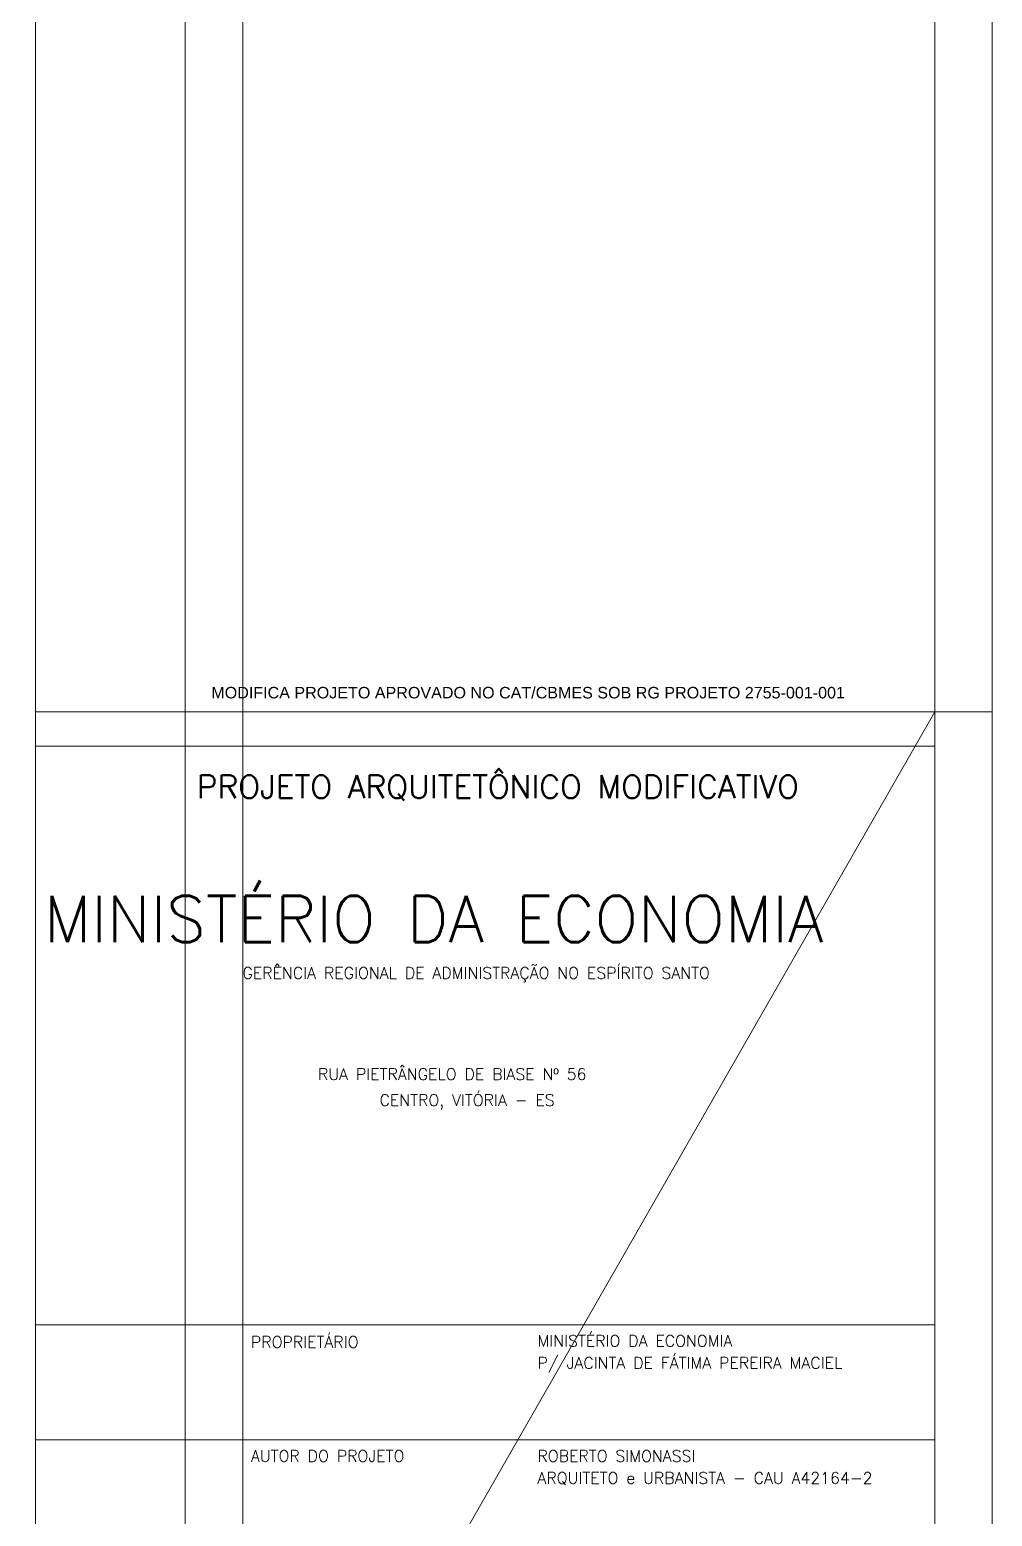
# Model space of a CAD drawing. Header units: millimetres. Extents: x 521 to 1055, y 261 to 520.
# Drawn here: x 630.26 to 646.98, y 449.9 to 475.74 of the extents above; entities that cross this region are included whole.
import ezdxf

# ---------------------------------------------------------------- set-up
doc = ezdxf.new("R2010")
doc.units = ezdxf.units.MM
doc.layers.add('0.1', color=8, linetype='Continuous', lineweight=13)
doc.layers.add('ppci', color=8, linetype='Continuous')
doc.styles.add('ROMANS', font='romans')
doc.styles.get("Standard").update_dxf_attribs({"font": 'romans.shx'})
doc.styles.add('STYLE1', font='sanss___.ttf')

msp = doc.modelspace()

# ---------------------------------------------------------------- linework, layer by layer
at = {"layer": '0.1', "color": 8}
for p, q in [((630.35941, 519.88495), (630.35941, 435.88495)), ((632.95941, 518.88495), (632.95941, 442.88495)), ((633.95941, 518.88495), (633.95941, 442.88495)), ((630.35941, 463.88495), (646.97941, 463.88495)), ((645.97941, 463.88495), (633.95941, 442.88495)), ((630.35941, 463.28495), (645.97941, 463.28495)), ((630.35941, 453.23052), (645.97941, 453.23052)), ((630.35941, 451.23052), (645.97941, 451.23052))]:
    msp.add_line(p, q, dxfattribs=at)
for points in [[(646.97941, 519.88495), (520.77502, 519.88495), (520.77502, 435.88495), (646.97941, 435.88495)], [(523.27502, 436.88495), (523.27502, 518.88495), (645.97941, 518.88495), (645.97941, 436.88495)]]:
    msp.add_lwpolyline(points, close=True, dxfattribs=at)

# ---------------------------------------------------------------- texts
for s, height, p in [('PROJETO ARQUITETÔNICO MODIFICATIVO', 0.4, (633.16274, 462.3807)), ('MINISTÉRIO DA ECONOMIA', 0.8, (630.50595, 459.88306)), ('GERÊNCIA REGIONAL DE ADMINISTRAÇÃO NO ESPÍRITO SANTO', 0.2, (633.9558, 459.24505)), ('RUA PIETRÂNGELO DE BIASE Nº 56', 0.2, (635.26593, 457.48696)), ('CENTRO, VITÓRIA - ES', 0.2, (636.33593, 457.03468))]:
    msp.add_text(s, height=height, dxfattribs=at).set_placement(p)
at = {"layer": '0.1', "color": 8, "style": 'ROMANS'}
for s, p in [('PROPRIETÁRIO', (634.10173, 452.83052)), ('MINISTÉRIO DA ECONOMIA', (639.0795, 452.85104)), ('P/ JACINTA DE FÁTIMA PEREIRA MACIEL', (639.0795, 452.46828)), ('AUTOR DO PROJETO', (634.10173, 450.85104)), ('ROBERTO SIMONASSI', (639.0795, 450.85104)), ('ARQUITETO e URBANISTA - CAU A42164-2', (639.0795, 450.46828))]:
    msp.add_text(s, height=0.2, dxfattribs=at).set_placement(p)
at = {"layer": 'ppci', "color": 10, "style": 'STYLE1'}
msp.add_text('MODIFICA PROJETO APROVADO NO CAT/CBMES SOB RG PROJETO 2755-001-001', height=0.2, dxfattribs=at).set_placement((633.4138, 464.11649))

doc.saveas('drawing.dxf')
